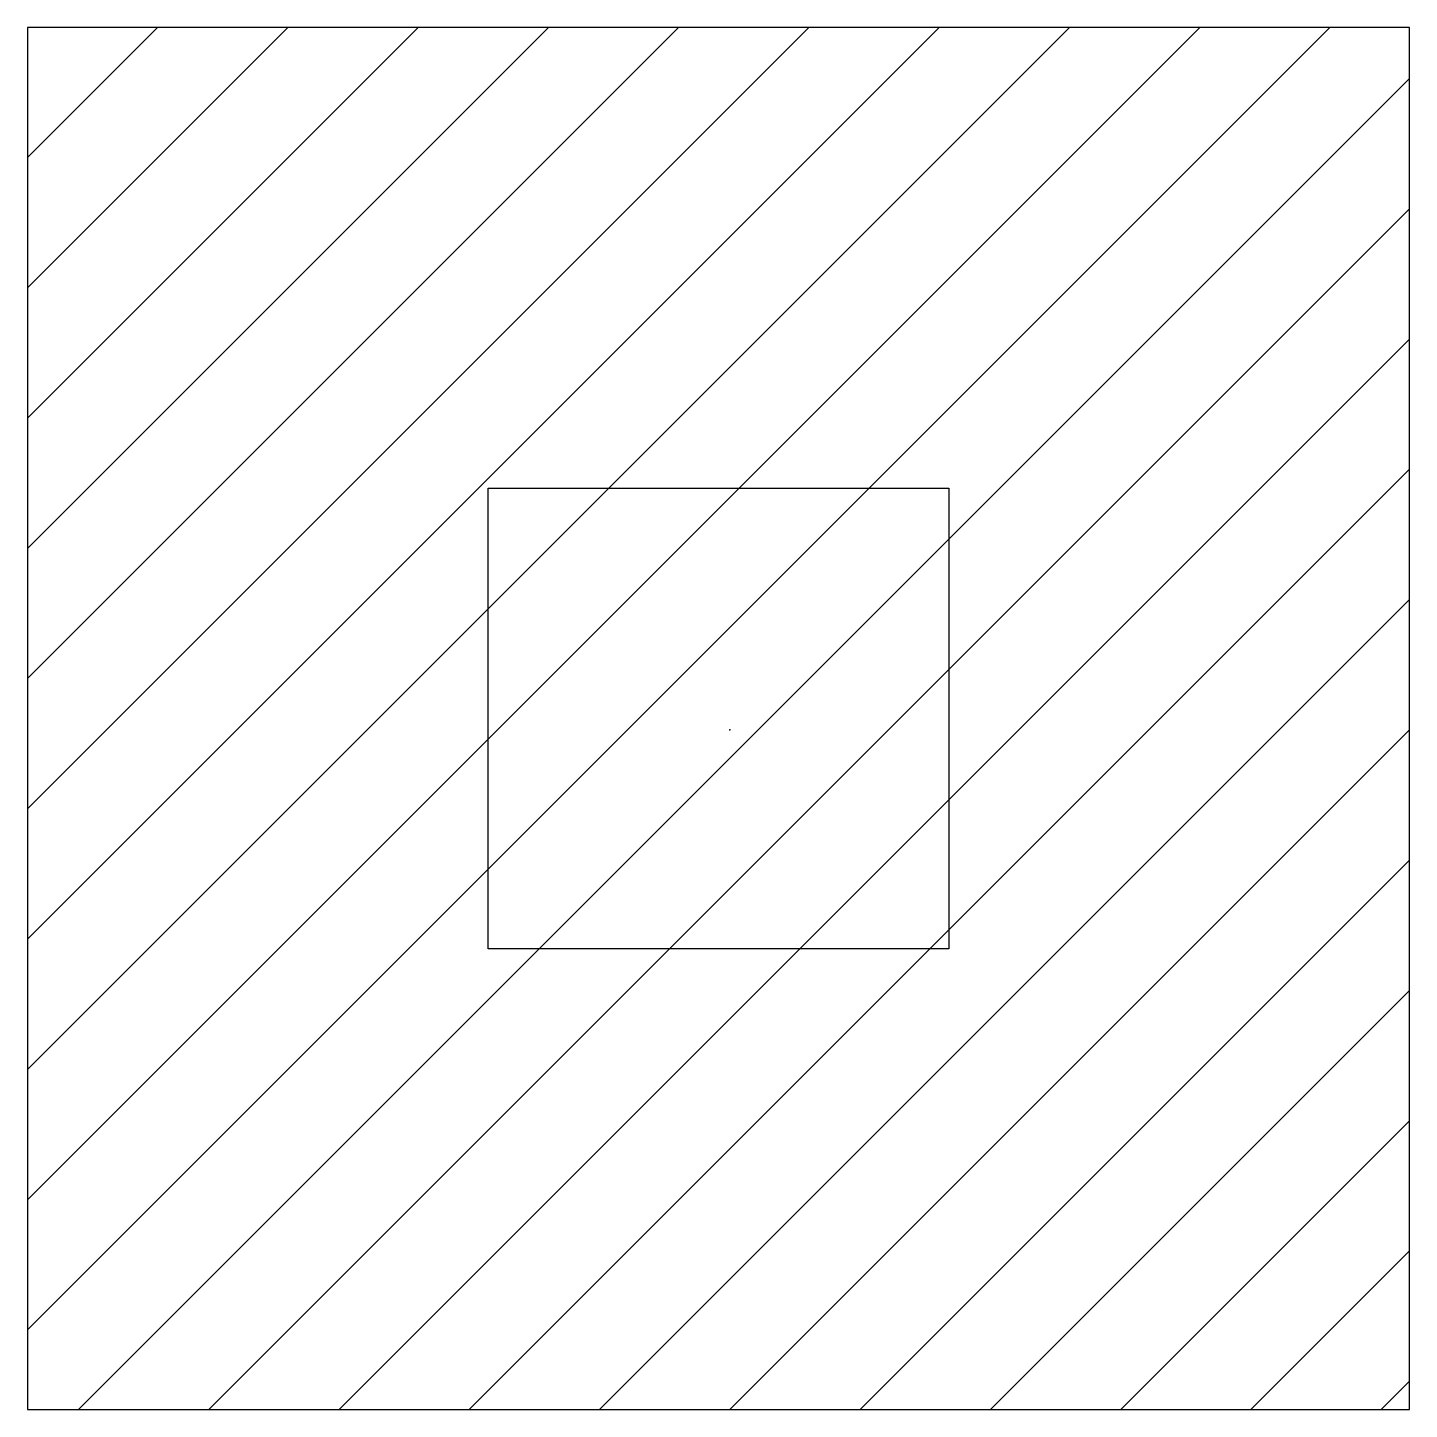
# Model space of a CAD drawing. Extents: x -1.5 to 1.5, y -1.5 to 1.5.
import ezdxf

# ---------------------------------------------------------------- set-up
doc = ezdxf.new("R2010")
doc.units = 0
doc.header["$LTSCALE"] = 50
doc.header["$MEASUREMENT"] = 0
doc.layers.get('0').update_dxf_attribs({"linetype": 'CONTINUOUS'})

msp = doc.modelspace()

# ---------------------------------------------------------------- hatches: boundary and pattern name
h = msp.add_hatch()
h.set_pattern_fill('L45', color=256, scale=0.2, style=0)
h.set_pattern_definition([(45, (-82.33576, -1043.8286), (-0.141421356, 0.141421356), [])])
h.paths.add_polyline_path([(1.5, 1.5), (-1.5, 1.5), (-1.5, -1.5), (1.5, -1.5)])

# ---------------------------------------------------------------- linework, layer by layer
for p, q in [((1.5, 1.5), (-1.5, 1.5)), ((-1.5, 1.5), (-1.5, -1.5)), ((1.5, -1.5), (1.5, 1.5)), ((-0.5, 0.5), (0.5, 0.5)), ((-0.5, -0.5), (-0.5, 0.5)), ((0.5, 0.5), (0.5, -0.5)), ((0.5, -0.5), (-0.5, -0.5)), ((-1.5, -1.5), (1.5, -1.5))]:
    msp.add_line(p, q)
msp.add_point((0.0243, -0.0243))

doc.saveas('drawing.dxf')
